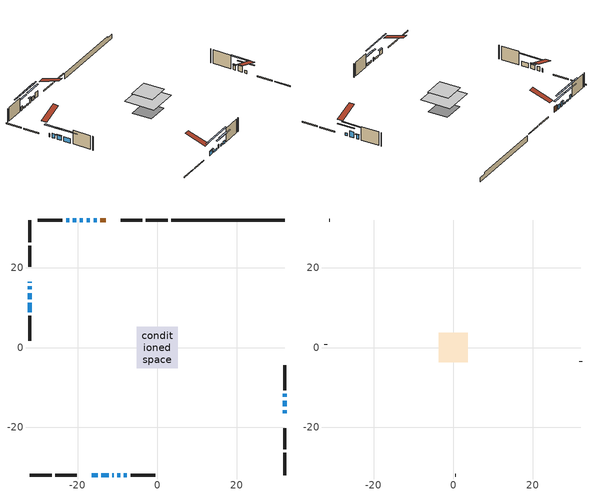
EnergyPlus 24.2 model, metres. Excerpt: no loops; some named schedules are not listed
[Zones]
conditioned space
 floor adiabatic (AdiabaticFloorConstruction): -5.2,-5.2 -5.2,5.2 5.2,5.2 5.2,-5.2 z3.05
 floor foundation (Slab1 construction): -3.71,-3.4 -3.71,3.4 3.71,3.4 3.71,-3.4 z-1.37
 wall outside (RimJoist1 construction): 2.64,32.02 -2.88,32.02 / -32.02,-32.02 -26.5,-32.02 / -32.02,32.02 -32.02,26.5 / 32.02,-32.02 32.02,-26.5 z0.61:0.91
 wall outside (RimJoist2 construction): -3.81,32.02 -9.15,32.02 / -25.57,-32.02 -20.23,-32.02 / -32.02,25.57 -32.02,20.23 / 32.02,-25.57 32.02,-20.23 z0.61:0.91
 wall outside (AdiabaticWallConstruction 1): -12.89,32.02 -14.29,32.02 z0.61:2.64
 wall outside (AdiabaticWallConstruction): -32.02,16.49 -32.02,16.27 / -11.28,-32.02 -10.97,-32.02 z0.61:1.83; -15.22,32.02 -16.01,32.02 / -16.94,32.02 -17.73,32.02 / -32.02,15.35 -32.02,14.58 / 32.02,-12.42 32.02,-11.66 z0.61:2.14; -16.49,-32.02 -14.96,-32.02 / -32.02,13.66 -32.02,12.13 / -32.02,11.2 -32.02,8.86 z0.61:2.13; -18.65,32.02 -19.47,32.02 / -20.4,32.02 -21.21,32.02 / -14.03,-32.02 -12.2,-32.02 z0.61:1.12; 32.02,-16.49 32.02,-15.72 / -8.38,-32.02 -7.61,-32.02 z0.61:1.58; 32.02,-14.8 32.02,-13.35 z0.61:2.69; -22.14,32.02 -22.9,32.02 z0.61:1.98; -10.04,-32.02 -9.3,-32.02 z0.61:1.35
 wall outside (Wall1 construction): -23.83,32.02 -30.06,32.02 / -6.69,-32.02 -0.46,-32.02 / -32.02,7.94 -32.02,1.71 / 32.02,-10.73 32.02,-4.5 z0.61:5.49
 wall foundation (FoundationWall1 construction): 3.57,32.02,-1.37 3.57,32.02,0.61 29.18,32.02,0.61 29.18,32.02,-0.01 32.02,32.02,-0.01 32.02,32.02,-1.37
 window (WindowConstruction 12): -32.02,16.49 -32.02,16.28 z0.61:1.83
 window (WindowConstruction 7): -15.22,32.02 -16.01,32.02 z0.61:2.13
 window (WindowConstruction 8): -16.94,32.02 -17.72,32.02 z0.61:2.13
 window (WindowConstruction 9): -16.49,-32.02 -14.96,-32.02 z0.61:2.13
 window (WindowConstruction 10): -32.02,15.35 -32.02,14.58 z0.61:2.13
 window (WindowConstruction 11): -32.02,13.66 -32.02,12.13 z0.61:2.13
 window (WindowConstruction 14): -18.65,32.02 -19.47,32.02 z0.61:1.12
 window (WindowConstruction 15): -20.4,32.02 -21.21,32.02 z0.61:1.12
 window (WindowConstruction 16): -14.03,-32.02 -12.2,-32.02 z0.61:1.12
 window (WindowConstruction 13): -11.27,-32.02 -10.97,-32.02 z0.61:1.83
 window (WindowConstruction): 32.02,-16.49 32.02,-15.72 z0.61:1.58
 window (WindowConstruction 1): 32.02,-14.8 32.02,-13.35 z0.61:2.69
 window (WindowConstruction 2): -22.14,32.02 -22.9,32.02 z0.61:1.98
 window (WindowConstruction 3): -10.04,-32.02 -9.31,-32.02 z0.61:1.35
 window (WindowConstruction 4): -8.38,-32.02 -7.61,-32.02 z0.61:1.58
 window (WindowConstruction 5): -32.02,11.2 -32.02,8.87 z0.61:2.13
 window (WindowConstruction 6): 32.02,-12.42 32.02,-11.66 z0.61:2.13
 door (Door): -12.89,32.02 -14.29,32.02 z0.61:2.64
 ceiling adiabatic (AdiabaticFloorConstruction): 5.2,-5.2 5.2,5.2 -5.2,5.2 -5.2,-5.2 z3.05
attic - vented
 floor to conditioned space (Floor1 construction Reversed): -3.68,-3.68 -3.68,3.68 3.68,3.68 3.68,-3.68 z5.49
 wall outside (Wall3 construction): -30.98,32.02 -31.09,32.02 / 0.47,-32.02 0.58,-32.02 / -32.02,0.78 -32.02,0.67 / 32.02,-3.57 32.02,-3.47 z0.61:5.49
 roof outside (Roof1 construction): -11.96,32.02,5.49 -11.96,24.85,7.88 -10.07,24.85,7.88 -10.07,32.02,5.49; -17.41,-32.02,5.49 -17.41,-24.85,7.88 -19.3,-24.85,7.88 -19.3,-32.02,5.49; -32.02,17.41,5.49 -24.85,17.41,7.88 -24.85,19.3,7.88 -32.02,19.3,5.49; 32.02,-17.41,5.49 24.85,-17.41,7.88 24.85,-19.3,7.88 32.02,-19.3,5.49
shading: -18.65,32.02 -12.58,32.02 -12.58,32.43 -18.65,32.43 z4.77; -17.93,32.02 -16.74,32.02 -16.74,32.43 -17.93,32.43 z2.34; -14.76,-32.02 -16.69,-32.02 -16.69,-32.43 -14.76,-32.43 z2.34; -32.02,11.95 -32.02,17.99 -32.43,17.99 -32.43,11.95 z4.77; -32.02,11.93 -32.02,13.86 -32.43,13.86 -32.43,11.93 z2.34; -24.55,32.02 -13.57,32.02 -13.57,32.43 -24.55,32.43 z6.2; -26.29,32.02 -15.32,32.02 -15.32,32.43 -26.29,32.43 z6.2; -7.12,-32.02 -19.11,-32.02 -19.11,-32.43 -7.12,-32.43 z6.2; 32.02,-13.08 32.02,-19.13 32.43,-19.13 32.43,-13.08 z4.22; 32.02,-10.71 32.02,-17.43 32.43,-17.43 32.43,-10.71 z5.33; -25.54,32.02 -19.5,32.02 -19.5,32.43 -25.54,32.43 z4.62; -6.67,-32.02 -12.68,-32.02 -12.68,-32.43 -6.67,-32.43 z3.99; -4.97,-32.02 -11.02,-32.02 -11.02,-32.43 -4.97,-32.43 z4.22; -32.02,6.23 -32.02,13.84 -32.43,13.84 -32.43,6.23 z4.77; 32.02,-11.46 32.02,-12.62 32.43,-12.62 32.43,-11.46 z2.34
[Building]
Building 1: Terrain=Suburbs
[Site:Location]
Moncton Intl AP_NB: Latitude {deg}=46.11; Longitude {deg}=-64.68; Time Zone {hr}=-4; Elevation {m}=71; Keep Site Location Information=Yes
[Site:GroundTemperature:Shallow]
1.33672, -0.726403, -0.891626, 0.0874321, 4.0178, 7.92987, 11.3214, 13.4699, 13.6524, 11.905, 8.59993, 4.80787
[Site:WaterMainsTemperature]
Calculation Method=Schedule; Temperature Schedule=mains temperature schedule
[Material] Roughness=Rough; Thermal Absorptance=0.9
Name | Thickness {m} | Conductivity {W/m-K} | Density {kg/m3} | Specific Heat {J/kg-K} | Solar Absorptance | Visible Absorptance
asphalt or fiberglass shingles | 0.00635 | 0.162714 | 1121.4 | 1465.45 | 0.4 | 0.4
ceiling loosefill ins | 0.169333 | 0.0480833 | 16.02 | 1046.75 | 0.7 | 0.7
ceiling stud and cavity | 0.1397 | 0.0942247 | 65.682 | 1177.47 | 0.7 | 0.7
concrete 4.0 in. | 0.1016 | 1.803125 | 2242.8 | 837.4 | 0.7 | 0.7
concrete 8.0 in. | 0.2032 | 1.803125 | 2242.8 | 837.4 | 0.7 | 0.7
door material | 0.04445 | 0.188738 | 512.64 | 1214.23 | 0.7 | 0.7
exterior vertical ins | 0.00220728 | 0.029427 | 32.04 | 1214.23 | 0.7 | 0.7
floor covering | 0.0127 | 0.0433444 | 54.468 | 1339.84 | 0.6 | 0.6
floor rigid ins; wall rigid ins | 0.512978 | 0.029427 | 32.04 | 1214.23 | 0.7 | 0.7
floor stud and cavity | 0.1397 | 1.75129 | 37.0049 | 1207.88 | 0.7 | 0.7
furniture material conditioned space 1 | 0.1524 | 0.115458 | 640.8 | 1214.23 | 0.6 | 0.6
gypsum board | 0.0127 | 0.160291 | 801 | 837.4 | 0.6 | 0.6
gypsum board 1 | 0.0127 | 0.160291 | 801 | 837.4 | 0.7 | 0.7
osb sheathing 0.5 in. | 0.0127 | 0.115458 | 512.64 | 1214.23 | 0.7 | 0.7
osb sheathing 0.75 in. | 0.01905 | 0.115458 | 512.64 | 1214.23 | 0.7 | 0.7
osb sheathing 2.0 in. | 0.0508 | 0.115458 | 512.64 | 1214.23 | 0.7 | 0.7
rim joist rigid ins | 0.051816 | 0.029427 | 32.04 | 1214.23 | 0.7 | 0.7
rim joist stud and cavity | 0.0508 | 0.072564 | 125.044 | 1163.47 | 0.6 | 0.6
rim joist stud and cavity 1 | 0.0508 | 0.0611773 | 125.044 | 1163.47 | 0.6 | 0.6
wall stud and cavity | 0.1397 | 0.142696 | 139.0536 | 1170.24 | 0.7 | 0.7
wall stud and cavity 1 | 0.0889 | 6.1454 | 50.32683 | 1063.81 | 0.6 | 0.6
wall stud and cavity 2 | 0.0889 | 0.380278 | 52.3479 | 1209.89 | 0.7 | 0.7
wall stud and cavity 3 | 0.0889 | 0.391764 | 83.0341 | 1211.67 | 0.7 | 0.7
wood siding | 0.0254 | 0.102417 | 544.68 | 1172.36 | 0.91 | 0.91
wood siding 1 | 0.00254 | 0.102417 | 544.68 | 1172.36 | 0.91 | 0.91
wood siding 2; wood siding 3; wood siding 4 | 0.0254 | 0.102417 | 544.68 | 1172.36 | 0.7 | 0.7
[WindowMaterial:SimpleGlazingSystem]
Name | U-Factor {W/m2-K} | Solar Heat Gain Coefficient
WindowMaterial | 2.38419 | 0.5
WindowMaterial 1 | 2.986628 | 0.58
WindowMaterial 10 | 3.0542 | 0.42
WindowMaterial 11 | 2.64254 | 0.4
WindowMaterial 12 | 4.775198 | 0.54
WindowMaterial 2 | 2.33195 | 0.53
WindowMaterial 3 | 2.30754 | 0.57
WindowMaterial 4 | 2.06225 | 0.65
WindowMaterial 5 | 5.624059 | 0.73
WindowMaterial 6 | 5.43441 | 0.73
WindowMaterial 7 | 5.42022 | 0.72
WindowMaterial 8 | 3.026374 | 0.54
WindowMaterial 9 | 5.19423 | 0.65
[Construction]
AdiabaticFloorConstruction: floor stud and cavity, floor rigid ins, osb sheathing 0.75 in., floor covering
AdiabaticWallConstruction: wood siding 3, wall rigid ins, wall stud and cavity 2, gypsum board
AdiabaticWallConstruction 1: wood siding 4, wall rigid ins, wall stud and cavity 2, gypsum board
Door: door material
Floor1 construction Reversed: gypsum board, ceiling stud and cavity, ceiling loosefill ins
FoundationWall1 construction: concrete 8.0 in., gypsum board 1
furniture construction conditioned space 1: furniture material conditioned space 1
PartitionWallConstruction: gypsum board, wall stud and cavity 3, gypsum board
RimJoist1 construction: wood siding 2, osb sheathing 2.0 in., rim joist stud and cavity
RimJoist2 construction: wood siding 2, rim joist rigid ins, osb sheathing 2.0 in., rim joist stud and cavity 1
Roof1 construction: asphalt or fiberglass shingles
Slab1 construction: concrete 4.0 in.
Wall1 construction: wood siding, osb sheathing 0.5 in., wall stud and cavity, gypsum board
Wall3 construction: wood siding 1, wall stud and cavity 1
WindowConstruction; WindowConstruction 4: WindowMaterial
WindowConstruction 1: WindowMaterial 1
WindowConstruction 10; WindowConstruction 11; WindowConstruction 9: WindowMaterial 7
WindowConstruction 12: WindowMaterial 8
WindowConstruction 13: WindowMaterial 9
WindowConstruction 14: WindowMaterial 10
WindowConstruction 15: WindowMaterial 11
WindowConstruction 16: WindowMaterial 12
WindowConstruction 2: WindowMaterial 2
WindowConstruction 3: WindowMaterial 3
WindowConstruction 5: WindowMaterial 4
WindowConstruction 6: WindowMaterial 5
WindowConstruction 7; WindowConstruction 8: WindowMaterial 6
[Zone] Multiplier=1; Part of Total Floor Area=Yes
Name | Volume {m3}
attic - vented | 21.013
conditioned space | 388.2
[Space]
Name | Zone | Volume {m3}
attic - vented 1 | attic - vented | 21.013
conditioned space 1 | conditioned space | 388.2
[ZoneInfiltration:EffectiveLeakageArea]
infil attic - vented 1: Zone or Space=attic - vented 1; Schedule=Always On Discrete; Effective Air Leakage Area {cm2}=1911.88; Stack Coefficient=0.00050529; Wind Coefficient=1.51876e-05
[ZoneMixing]
whole house fan mix: Zone or Space=attic - vented; Schedule=Always On Continuous; Design Flow Rate Calculation Method=Flow/Zone; Design Flow Rate {m3/s}=0; Source Zone or Space=conditioned space
[SurfaceProperty:ExposedFoundationPerimeter]
Slab1: Exposed Perimeter Calculation Method=TotalExposedPerimeter; Total Exposed Perimeter {m}=28.449
[InternalMass] Zone or ZoneList=conditioned space; Space or SpaceList=conditioned space 1
Name | Construction | Surface Area {m2}
furniture mass conditioned space 1 | furniture construction conditioned space 1 | 63.52
partition wall mass | PartitionWallConstruction | 158.8
[Lights]
interior lighting: Zone or ZoneList or Space or SpaceList=conditioned space 1; Schedule=interior lighting schedule; Design Level Calculation Method=LightingLevel; Lighting Level {W}=343.2; Return Air Fraction=0; Fraction Radiant=0.6; Fraction Visible=0.2; Fraction Replaceable=1
[People]
occupants: Zone or ZoneList or Space or SpaceList=conditioned space 1; Number of People Schedule=occupants schedule; Number of People Calculation Method=People; Number of People=3; Fraction Radiant=0.314171; Sensible Heat Fraction=0.56303; Activity Level Schedule=occupants activity schedule; Carbon Dioxide Generation Rate {m3/s-W}=0; Enable ASHRAE 55 Comfort Warnings=No; Mean Radiant Temperature Calculation Type=EnclosureAveraged
[ElectricEquipment] Zone or ZoneList or Space or SpaceList=conditioned space 1; Design Level Calculation Method=EquipmentLevel
Name | Schedule | Design Level {W} | Fraction Latent | Fraction Radiant | Fraction Lost
clothes dryer | clothes dryer schedule | 140.772 | 0.015 | 0.081 | 0.85
clothes washer | clothes washer schedule | 32.1985 | 0.03 | 0.162 | 0.7
cooking range | cooking range schedule | 215.147 | 0.08 | 0.432 | 0.2
dishwasher | dishwasher schedule | 66.8632 | 0.3 | 0.18 | 0.4
fridge | fridge schedule | 72.9452 | 0 | 0.6 | 0
mech vent bath fan 0 | mech vent bath fan 0 schedule | 50.2 | 0 | 0 | 1
mech vent bath fan 1 | mech vent bath fan 1 schedule | 50.2 | 0 | 0 | 1
mech vent house fan | mech vent house fan schedule | 0 | 0 | 0 | 1
mech vent house fan cfis | mech vent house fan cfis schedule | 0 | 0 | 0 | 0
mech vent range fan 0 | mech vent range fan 0 schedule | 57 | 0 | 0 | 1
misc plug loads | misc plug loads schedule | 494.7 | 0.045 | 0.513 | 0.1
whole house fan | Always On Discrete | 0 | 0 | 0 | 1
[OtherEquipment] Zone or ZoneList or Space or SpaceList=conditioned space 1; Design Level Calculation Method=EquipmentLevel
Name | Fuel Type | Schedule | Design Level {W} | Fraction Latent | Fraction Radiant | Fraction Lost
clothes dryer 1 | Electricity | clothes dryer schedule | 0 | 0.015 | 0.081 | 0.85
cooking range 1 | Electricity | cooking range schedule | 0 | 0.08 | 0.432 | 0.2
general water use latent | None | general water use schedule | 62.594 | 1 | 0 | 0
general water use sensible | None | general water use schedule | -61.6891 | 0 | 0.6 | 0
mech vent house fan latent load | None | Always On Discrete | 0 | 1 | 0 | 0
mech vent house fan sensible load | None | Always On Discrete | 0 | 0 | 0 | 0
water heater energy adjustment1 | Electricity | Always On Discrete | 0.01 | 0 | 0 | 1
[ZoneInfiltration:DesignFlowRate] Zone or ZoneList or Space or SpaceList=conditioned space 1; Schedule=Always On Discrete; Design Flow Rate Calculation Method=Flow/Zone; Design Flow Rate {m3/s}=0
infil flow; natural vent flow; whole house fan flow
[ZoneControl:Thermostat]
conditioned space Thermostat: Zone or ZoneList=conditioned space; Control Type Schedule=conditioned space Thermostat Schedule; Control 1=conditioned space temperature setpoint; Temperature Difference Between Cutout And Setpoint {deltaC}=0
[ThermostatSetpoint:DualSetpoint]
conditioned space temperature setpoint: Heating Setpoint Temperature Schedule=heating setpoint; Cooling Setpoint Temperature Schedule=cooling setpoint
[Zone equipment]
conditioned space: electric baseboard
[Foundation:Kiva]
Foundation Kiva 1: Initial Indoor Air Temperature {C}=18; Wall Height Above Grade {m}=0.609996; Wall Depth Below Slab {m}=0.2032; Custom Block Material Name 1=exterior vertical ins; Custom Block Depth 1 {m}=1.98001; Custom Block X Position 1 {m}=0.2159; Custom Block Z Position 1 {m}=0
[Foundation:Kiva:Settings]
Soil Conductivity {W/m-K}=0.849921; Soil Density {kg/m3}=1842.3; Soil Specific Heat {J/kg-K}=418.7; Ground Solar Absorptivity=0.9; Ground Thermal Absorptivity=0.9; Ground Surface Roughness {m}=0.03; Far-Field Width {m}=40; Deep-Ground Boundary Condition=ZeroFlux; Deep-Ground Depth {m}=40; Minimum Cell Dimension {m}=0.2; Maximum Cell Growth Coefficient=3; Simulation Timestep=Timestep
[Exterior:Lights]
exterior lighting: Schedule=exterior lighting schedule; Design Level {W}=75.6
[EnergyManagementSystem:Sensor] Output:Variable or Output:Meter Index Key=conditioned space
Name | Output:Variable or Output:Meter
conditioned_space_clg_unmet_s | Zone Cooling Setpoint Not Met Time
conditioned_space_htg_unmet_s | Zone Heating Setpoint Not Met Time
fridge_tin_s; tin_s; tin_s_1 | Zone Mean Air Temperature
tout_s | Zone Outdoor Air Drybulb Temperature
win_s | Zone Air Humidity Ratio
[Schedule:Constant]
Name | Hourly Value
Always On Continuous; mech vent house fan schedule; mech vent house fan cfis schedule; Always On Discrete | 1
occupants activity schedule | 117.228
fridge schedule | 0
[Schedule:Week:Daily]
interior lighting schedule Week Rule - Jan1-Jan27: interior lighting schedule day, interior lighting schedule day, interior lighting schedule day, interior lighting schedule day, interior lighting schedule day, interior lighting schedule day, interior lighting schedule day, interior lighting schedule default day, interior lighting schedule default day, interior lighting schedule default day, interior lighting schedule default day, interior lighting schedule default day
interior lighting schedule Week Rule - Jan28-Feb3: interior lighting schedule day, interior lighting schedule day, interior lighting schedule day, interior lighting schedule day, interior lighting schedule day 1, interior lighting schedule day 1, interior lighting schedule day 1, interior lighting schedule default day, interior lighting schedule default day, interior lighting schedule default day, interior lighting schedule default day, interior lighting schedule default day
interior lighting schedule Week Rule - Feb4-Feb24: interior lighting schedule day 1, interior lighting schedule day 1, interior lighting schedule day 1, interior lighting schedule day 1, interior lighting schedule day 1, interior lighting schedule day 1, interior lighting schedule day 1, interior lighting schedule default day, interior lighting schedule default day, interior lighting schedule default day, interior lighting schedule default day, interior lighting schedule default day
interior lighting schedule Week Rule - Feb25-Mar3: interior lighting schedule day 1, interior lighting schedule day 1, interior lighting schedule day 1, interior lighting schedule day 1, interior lighting schedule day 2, interior lighting schedule day 2, interior lighting schedule day 2, interior lighting schedule default day, interior lighting schedule default day, interior lighting schedule default day, interior lighting schedule default day, interior lighting schedule default day
interior lighting schedule Week Rule - Mar4-Mar31: interior lighting schedule day 2, interior lighting schedule day 2, interior lighting schedule day 2, interior lighting schedule day 2, interior lighting schedule day 2, interior lighting schedule day 2, interior lighting schedule day 2, interior lighting schedule default day, interior lighting schedule default day, interior lighting schedule default day, interior lighting schedule default day, interior lighting schedule default day
interior lighting schedule Week Rule - Apr1-Apr28: interior lighting schedule day 3, interior lighting schedule day 3, interior lighting schedule day 3, interior lighting schedule day 3, interior lighting schedule day 3, interior lighting schedule day 3, interior lighting schedule day 3, interior lighting schedule default day, interior lighting schedule default day, interior lighting schedule default day, interior lighting schedule default day, interior lighting schedule default day
interior lighting schedule Week Rule - Apr29-May5: interior lighting schedule day 3, interior lighting schedule day 3, interior lighting schedule day 4, interior lighting schedule day 4, interior lighting schedule day 4, interior lighting schedule day 4, interior lighting schedule day 4, interior lighting schedule default day, interior lighting schedule default day, interior lighting schedule default day, interior lighting schedule default day, interior lighting schedule default day
interior lighting schedule Week Rule - May6-May26: interior lighting schedule day 4, interior lighting schedule day 4, interior lighting schedule day 4, interior lighting schedule day 4, interior lighting schedule day 4, interior lighting schedule day 4, interior lighting schedule day 4, interior lighting schedule default day, interior lighting schedule default day, interior lighting schedule default day, interior lighting schedule default day, interior lighting schedule default day
interior lighting schedule Week Rule - May27-Jun2: interior lighting schedule day 4, interior lighting schedule day 4, interior lighting schedule day 4, interior lighting schedule day 4, interior lighting schedule day 4, interior lighting schedule day 5, interior lighting schedule day 5, interior lighting schedule default day, interior lighting schedule default day, interior lighting schedule default day, interior lighting schedule default day, interior lighting schedule default day
interior lighting schedule Week Rule - Jun3-Jun30: interior lighting schedule day 5, interior lighting schedule day 5, interior lighting schedule day 5, interior lighting schedule day 5, interior lighting schedule day 5, interior lighting schedule day 5, interior lighting schedule day 5, interior lighting schedule default day, interior lighting schedule default day, interior lighting schedule default day, interior lighting schedule default day, interior lighting schedule default day
interior lighting schedule Week Rule - Jul1-Jul28: interior lighting schedule day 6, interior lighting schedule day 6, interior lighting schedule day 6, interior lighting schedule day 6, interior lighting schedule day 6, interior lighting schedule day 6, interior lighting schedule day 6, interior lighting schedule default day, interior lighting schedule default day, interior lighting schedule default day, interior lighting schedule default day, interior lighting schedule default day
interior lighting schedule Week Rule - Jul29-Aug4: interior lighting schedule day 6, interior lighting schedule day 6, interior lighting schedule day 6, interior lighting schedule day 7, interior lighting schedule day 7, interior lighting schedule day 7, interior lighting schedule day 7, interior lighting schedule default day, interior lighting schedule default day, interior lighting schedule default day, interior lighting schedule default day, interior lighting schedule default day
interior lighting schedule Week Rule - Aug5-Aug25: interior lighting schedule day 7, interior lighting schedule day 7, interior lighting schedule day 7, interior lighting schedule day 7, interior lighting schedule day 7, interior lighting schedule day 7, interior lighting schedule day 7, interior lighting schedule default day, interior lighting schedule default day, interior lighting schedule default day, interior lighting schedule default day, interior lighting schedule default day
interior lighting schedule Week Rule - Aug26-Sep1: interior lighting schedule day 7, interior lighting schedule day 7, interior lighting schedule day 7, interior lighting schedule day 7, interior lighting schedule day 7, interior lighting schedule day 7, interior lighting schedule day 8, interior lighting schedule default day, interior lighting schedule default day, interior lighting schedule default day, interior lighting schedule default day, interior lighting schedule default day
interior lighting schedule Week Rule - Sep2-Sep29: interior lighting schedule day 8, interior lighting schedule day 8, interior lighting schedule day 8, interior lighting schedule day 8, interior lighting schedule day 8, interior lighting schedule day 8, interior lighting schedule day 8, interior lighting schedule default day, interior lighting schedule default day, interior lighting schedule default day, interior lighting schedule default day, interior lighting schedule default day
interior lighting schedule Week Rule - Sep30-Oct6: interior lighting schedule day 8, interior lighting schedule day 9, interior lighting schedule day 9, interior lighting schedule day 9, interior lighting schedule day 9, interior lighting schedule day 9, interior lighting schedule day 9, interior lighting schedule default day, interior lighting schedule default day, interior lighting schedule default day, interior lighting schedule default day, interior lighting schedule default day
interior lighting schedule Week Rule - Oct7-Oct27: interior lighting schedule day 9, interior lighting schedule day 9, interior lighting schedule day 9, interior lighting schedule day 9, interior lighting schedule day 9, interior lighting schedule day 9, interior lighting schedule day 9, interior lighting schedule default day, interior lighting schedule default day, interior lighting schedule default day, interior lighting schedule default day, interior lighting schedule default day
interior lighting schedule Week Rule - Oct28-Nov3: interior lighting schedule day 9, interior lighting schedule day 9, interior lighting schedule day 9, interior lighting schedule day 9, interior lighting schedule day 10, interior lighting schedule day 10, interior lighting schedule day 10, interior lighting schedule default day, interior lighting schedule default day, interior lighting schedule default day, interior lighting schedule default day, interior lighting schedule default day
interior lighting schedule Week Rule - Nov4-Nov24: interior lighting schedule day 10, interior lighting schedule day 10, interior lighting schedule day 10, interior lighting schedule day 10, interior lighting schedule day 10, interior lighting schedule day 10, interior lighting schedule day 10, interior lighting schedule default day, interior lighting schedule default day, interior lighting schedule default day, interior lighting schedule default day, interior lighting schedule default day
interior lighting schedule Week Rule - Nov25-Dec1: interior lighting schedule day 10, interior lighting schedule day 10, interior lighting schedule day 10, interior lighting schedule day 10, interior lighting schedule day 10, interior lighting schedule day 10, interior lighting schedule day 11, interior lighting schedule default day, interior lighting schedule default day, interior lighting schedule default day, interior lighting schedule default day, interior lighting schedule default day
interior lighting schedule Week Rule - Dec2-Dec31: interior lighting schedule day 11, interior lighting schedule day 11, interior lighting schedule day 11, interior lighting schedule day 11, interior lighting schedule day 11, interior lighting schedule day 11, interior lighting schedule day 11, interior lighting schedule default day, interior lighting schedule default day, interior lighting schedule default day, interior lighting schedule default day, interior lighting schedule default day
occupants schedule Week Rule - Jan1-Dec31: occupants schedule day, occupants schedule day, occupants schedule day, occupants schedule day, occupants schedule day, occupants schedule day, occupants schedule day, occupants schedule default day, occupants schedule default day, occupants schedule default day, occupants schedule default day, occupants schedule default day
clothes dryer schedule Week Rule - Jan1-Dec31: clothes dryer schedule day, clothes dryer schedule day, clothes dryer schedule day, clothes dryer schedule day, clothes dryer schedule day, clothes dryer schedule day, clothes dryer schedule day, clothes dryer schedule default day, clothes dryer schedule default day, clothes dryer schedule default day, clothes dryer schedule default day, clothes dryer schedule default day
clothes washer schedule Week Rule - Jan1-Dec31: clothes washer schedule day, clothes washer schedule day, clothes washer schedule day, clothes washer schedule day, clothes washer schedule day, clothes washer schedule day, clothes washer schedule day, clothes washer schedule default day, clothes washer schedule default day, clothes washer schedule default day, clothes washer schedule default day, clothes washer schedule default day
cooking range schedule Week Rule - Jan1-Dec31: cooking range schedule day, cooking range schedule day, cooking range schedule day, cooking range schedule day, cooking range schedule day, cooking range schedule day, cooking range schedule day, cooking range schedule default day, cooking range schedule default day, cooking range schedule default day, cooking range schedule default day, cooking range schedule default day
dishwasher schedule Week Rule - Jan1-Dec31: dishwasher schedule day, dishwasher schedule day, dishwasher schedule day, dishwasher schedule day, dishwasher schedule day, dishwasher schedule day, dishwasher schedule day, dishwasher schedule default day, dishwasher schedule default day, dishwasher schedule default day, dishwasher schedule default day, dishwasher schedule default day
mech vent bath fan 0 schedule Week Rule - Jan1-Dec31: mech vent bath fan 0 schedule day, mech vent bath fan 0 schedule day, mech vent bath fan 0 schedule day, mech vent bath fan 0 schedule day, mech vent bath fan 0 schedule day, mech vent bath fan 0 schedule day, mech vent bath fan 0 schedule day, mech vent bath fan 0 schedule default day, mech vent bath fan 0 schedule default day, mech vent bath fan 0 schedule default day, mech vent bath fan 0 schedule default day, mech vent bath fan 0 schedule default day
mech vent bath fan 1 schedule Week Rule - Jan1-Dec31: mech vent bath fan 1 schedule day, mech vent bath fan 1 schedule day, mech vent bath fan 1 schedule day, mech vent bath fan 1 schedule day, mech vent bath fan 1 schedule day, mech vent bath fan 1 schedule day, mech vent bath fan 1 schedule day, mech vent bath fan 1 schedule default day, mech vent bath fan 1 schedule default day, mech vent bath fan 1 schedule default day, mech vent bath fan 1 schedule default day, mech vent bath fan 1 schedule default day
mech vent range fan 0 schedule Week Rule - Jan1-Dec31: mech vent range fan 0 schedule day, mech vent range fan 0 schedule day, mech vent range fan 0 schedule day, mech vent range fan 0 schedule day, mech vent range fan 0 schedule day, mech vent range fan 0 schedule day, mech vent range fan 0 schedule day, mech vent range fan 0 schedule default day, mech vent range fan 0 schedule default day, mech vent range fan 0 schedule default day, mech vent range fan 0 schedule default day, mech vent range fan 0 schedule default day
misc plug loads schedule Week Rule - Jan1-Dec31: misc plug loads schedule day, misc plug loads schedule day, misc plug loads schedule day, misc plug loads schedule day, misc plug loads schedule day, misc plug loads schedule day, misc plug loads schedule day, misc plug loads schedule default day, misc plug loads schedule default day, misc plug loads schedule default day, misc plug loads schedule default day, misc plug loads schedule default day
general water use schedule Week Rule - Jan1-Dec31: general water use schedule day, general water use schedule day, general water use schedule day, general water use schedule day, general water use schedule day, general water use schedule day, general water use schedule day, general water use schedule default day, general water use schedule default day, general water use schedule default day, general water use schedule default day, general water use schedule default day
exterior lighting schedule Week Rule - Jan1-Jan27: exterior lighting schedule day, exterior lighting schedule day, exterior lighting schedule day, exterior lighting schedule day, exterior lighting schedule day, exterior lighting schedule day, exterior lighting schedule day, exterior lighting schedule default day, exterior lighting schedule default day, exterior lighting schedule default day, exterior lighting schedule default day, exterior lighting schedule default day
exterior lighting schedule Week Rule - Jan28-Feb3: exterior lighting schedule day, exterior lighting schedule day, exterior lighting schedule day, exterior lighting schedule day, exterior lighting schedule day 1, exterior lighting schedule day 1, exterior lighting schedule day 1, exterior lighting schedule default day, exterior lighting schedule default day, exterior lighting schedule default day, exterior lighting schedule default day, exterior lighting schedule default day
exterior lighting schedule Week Rule - Feb4-Feb24: exterior lighting schedule day 1, exterior lighting schedule day 1, exterior lighting schedule day 1, exterior lighting schedule day 1, exterior lighting schedule day 1, exterior lighting schedule day 1, exterior lighting schedule day 1, exterior lighting schedule default day, exterior lighting schedule default day, exterior lighting schedule default day, exterior lighting schedule default day, exterior lighting schedule default day
exterior lighting schedule Week Rule - Feb25-Mar3: exterior lighting schedule day 1, exterior lighting schedule day 1, exterior lighting schedule day 1, exterior lighting schedule day 1, exterior lighting schedule day 2, exterior lighting schedule day 2, exterior lighting schedule day 2, exterior lighting schedule default day, exterior lighting schedule default day, exterior lighting schedule default day, exterior lighting schedule default day, exterior lighting schedule default day
exterior lighting schedule Week Rule - Mar4-Mar31: exterior lighting schedule day 2, exterior lighting schedule day 2, exterior lighting schedule day 2, exterior lighting schedule day 2, exterior lighting schedule day 2, exterior lighting schedule day 2, exterior lighting schedule day 2, exterior lighting schedule default day, exterior lighting schedule default day, exterior lighting schedule default day, exterior lighting schedule default day, exterior lighting schedule default day
exterior lighting schedule Week Rule - Apr1-Apr28: exterior lighting schedule day 3, exterior lighting schedule day 3, exterior lighting schedule day 3, exterior lighting schedule day 3, exterior lighting schedule day 3, exterior lighting schedule day 3, exterior lighting schedule day 3, exterior lighting schedule default day, exterior lighting schedule default day, exterior lighting schedule default day, exterior lighting schedule default day, exterior lighting schedule default day
exterior lighting schedule Week Rule - Apr29-May5: exterior lighting schedule day 3, exterior lighting schedule day 3, exterior lighting schedule day 4, exterior lighting schedule day 4, exterior lighting schedule day 4, exterior lighting schedule day 4, exterior lighting schedule day 4, exterior lighting schedule default day, exterior lighting schedule default day, exterior lighting schedule default day, exterior lighting schedule default day, exterior lighting schedule default day
exterior lighting schedule Week Rule - May6-May26: exterior lighting schedule day 4, exterior lighting schedule day 4, exterior lighting schedule day 4, exterior lighting schedule day 4, exterior lighting schedule day 4, exterior lighting schedule day 4, exterior lighting schedule day 4, exterior lighting schedule default day, exterior lighting schedule default day, exterior lighting schedule default day, exterior lighting schedule default day, exterior lighting schedule default day
exterior lighting schedule Week Rule - May27-Jun2: exterior lighting schedule day 4, exterior lighting schedule day 4, exterior lighting schedule day 4, exterior lighting schedule day 4, exterior lighting schedule day 4, exterior lighting schedule day 5, exterior lighting schedule day 5, exterior lighting schedule default day, exterior lighting schedule default day, exterior lighting schedule default day, exterior lighting schedule default day, exterior lighting schedule default day
exterior lighting schedule Week Rule - Jun3-Jun30: exterior lighting schedule day 5, exterior lighting schedule day 5, exterior lighting schedule day 5, exterior lighting schedule day 5, exterior lighting schedule day 5, exterior lighting schedule day 5, exterior lighting schedule day 5, exterior lighting schedule default day, exterior lighting schedule default day, exterior lighting schedule default day, exterior lighting schedule default day, exterior lighting schedule default day
exterior lighting schedule Week Rule - Jul1-Jul28: exterior lighting schedule day 6, exterior lighting schedule day 6, exterior lighting schedule day 6, exterior lighting schedule day 6, exterior lighting schedule day 6, exterior lighting schedule day 6, exterior lighting schedule day 6, exterior lighting schedule default day, exterior lighting schedule default day, exterior lighting schedule default day, exterior lighting schedule default day, exterior lighting schedule default day
[Schedule:Year]
interior lighting schedule: interior lighting schedule Week Rule - Jan1-Jan27, 1, 1, 1, 27, interior lighting schedule Week Rule - Jan28-Feb3, 1, 28, 2, 3, interior lighting schedule Week Rule - Feb4-Feb24, 2, 4, 2, 24, interior lighting schedule Week Rule - Feb25-Mar3, 2, 25, 3, 3, interior lighting schedule Week Rule - Mar4-Mar31, 3, 4, 3, 31, interior lighting schedule Week Rule - Apr1-Apr28, 4, 1, 4, 28, interior lighting schedule Week Rule - Apr29-May5, 4, 29, 5, 5, interior lighting schedule Week Rule - May6-May26, 5, 6, 5, 26, interior lighting schedule Week Rule - May27-Jun2, 5, 27, 6, 2, interior lighting schedule Week Rule - Jun3-Jun30, 6, 3, 6, 30, interior lighting schedule Week Rule - Jul1-Jul28, 7, 1, 7, 28, interior lighting schedule Week Rule - Jul29-Aug4, 7, 29, 8, 4, interior lighting schedule Week Rule - Aug5-Aug25, 8, 5, 8, 25, interior lighting schedule Week Rule - Aug26-Sep1, 8, 26, 9, 1, interior lighting schedule Week Rule - Sep2-Sep29, 9, 2, 9, 29, interior lighting schedule Week Rule - Sep30-Oct6, 9, 30, 10, 6, interior lighting schedule Week Rule - Oct7-Oct27, 10, 7, 10, 27, interior lighting schedule Week Rule - Oct28-Nov3, 10, 28, 11, 3, interior lighting schedule Week Rule - Nov4-Nov24, 11, 4, 11, 24, interior lighting schedule Week Rule - Nov25-Dec1, 11, 25, 12, 1, interior lighting schedule Week Rule - Dec2-Dec31, 12, 2, 12, 31
occupants schedule: occupants schedule Week Rule - Jan1-Dec31, 1, 1, 12, 31
clothes dryer schedule: clothes dryer schedule Week Rule - Jan1-Dec31, 1, 1, 12, 31
clothes washer schedule: clothes washer schedule Week Rule - Jan1-Dec31, 1, 1, 12, 31
cooking range schedule: cooking range schedule Week Rule - Jan1-Dec31, 1, 1, 12, 31
dishwasher schedule: dishwasher schedule Week Rule - Jan1-Dec31, 1, 1, 12, 31
mech vent bath fan 0 schedule: mech vent bath fan 0 schedule Week Rule - Jan1-Dec31, 1, 1, 12, 31
mech vent bath fan 1 schedule: mech vent bath fan 1 schedule Week Rule - Jan1-Dec31, 1, 1, 12, 31
mech vent range fan 0 schedule: mech vent range fan 0 schedule Week Rule - Jan1-Dec31, 1, 1, 12, 31
misc plug loads schedule: misc plug loads schedule Week Rule - Jan1-Dec31, 1, 1, 12, 31
general water use schedule: general water use schedule Week Rule - Jan1-Dec31, 1, 1, 12, 31
exterior lighting schedule: exterior lighting schedule Week Rule - Jan1-Jan27, 1, 1, 1, 27, exterior lighting schedule Week Rule - Jan28-Feb3, 1, 28, 2, 3, exterior lighting schedule Week Rule - Feb4-Feb24, 2, 4, 2, 24, exterior lighting schedule Week Rule - Feb25-Mar3, 2, 25, 3, 3, exterior lighting schedule Week Rule - Mar4-Mar31, 3, 4, 3, 31, exterior lighting schedule Week Rule - Apr1-Apr28, 4, 1, 4, 28, exterior lighting schedule Week Rule - Apr29-May5, 4, 29, 5, 5, exterior lighting schedule Week Rule - May6-May26, 5, 6, 5, 26, exterior lighting schedule Week Rule - May27-Jun2, 5, 27, 6, 2, exterior lighting schedule Week Rule - Jun3-Jun30, 6, 3, 6, 30, exterior lighting schedule Week Rule - Jul1-Jul28, 7, 1, 7, 28, exterior lighting schedule Week Rule - Jul29-Aug4, 7, 29, 8, 4, exterior lighting schedule Week Rule - Aug5-Aug25, 8, 5, 8, 25, exterior lighting schedule Week Rule - Aug26-Sep1, 8, 26, 9, 1, exterior lighting schedule Week Rule - Sep2-Sep29, 9, 2, 9, 29, exterior lighting schedule Week Rule - Sep30-Oct6, 9, 30, 10, 6, exterior lighting schedule Week Rule - Oct7-Oct27, 10, 7, 10, 27, exterior lighting schedule Week Rule - Oct28-Nov3, 10, 28, 11, 3, exterior lighting schedule Week Rule - Nov4-Nov24, 11, 4, 11, 24, exterior lighting schedule Week Rule - Nov25-Dec1, 11, 25, 12, 1, exterior lighting schedule Week Rule - Dec2-Dec31, 12, 2, 12, 31
[Schedule:Compact]
conditioned space Thermostat Schedule: Through: 12/31, For: AllDays, Until: 24:00, 4
mains temperature schedule: Through: 01/01, For: AllDays, Until: 24:00, 6.09, Through: 01/02, For: AllDays, Until: 24:00, 6.02167, Through: 01/03, For: AllDays, Until: 24:00, 5.95444, Through: 01/04, For: AllDays, Until: 24:00, 5.88833, Through: 01/05, For: AllDays, Until: 24:00, 5.82333, Through: 01/06, For: AllDays, Until: 24:00, 5.75944, Through: 01/07, For: AllDays, Until: 24:00, 5.69667, Through: 01/08, For: AllDays, Until: 24:00, 5.635, Through: 01/09, For: AllDays, Until: 24:00, 5.57444, Through: 01/10, For: AllDays, Until: 24:00, 5.515, Through: 01/11, For: AllDays, Until: 24:00, 5.45722, Through: 01/12, For: AllDays, Until: 24:00, 5.4, Through: 01/13, For: AllDays, Until: 24:00, 5.34444, Through: 01/14, For: AllDays, Until: 24:00, 5.29, Through: 01/15, For: AllDays, Until: 24:00, 5.23667, Through: 01/16, For: AllDays, Until: 24:00, 5.18444, Through: 01/17, For: AllDays, Until: 24:00, 5.13389, Through: 01/18, For: AllDays, Until: 24:00, 5.085, Through: 01/19, For: AllDays, Until: 24:00, 5.03667, Through: 01/20, For: AllDays, Until: 24:00, 4.99, Through: 01/21, For: AllDays, Until: 24:00, 4.94444, Through: 01/22, For: AllDays, Until: 24:00, 4.90056, Through: 01/23, For: AllDays, Until: 24:00, 4.85833, Through: 01/24, For: AllDays, Until: 24:00, 4.81722, Through: 01/25, For: AllDays, Until: 24:00, 4.77722, Through: 01/26, For: AllDays, Until: 24:00, 4.73889, Through: 01/27, For: AllDays, Until: 24:00, 4.70167, Through: 01/28, For: AllDays, Until: 24:00, 4.66611, Through: 01/29, For: AllDays, Until: 24:00, 4.63222, Through: 01/30, For: AllDays, Until: 24:00, 4.59944, Through: 01/31, For: AllDays, Until: 24:00, 4.56833, Through: 02/01, For: AllDays, Until: 24:00, 4.53889, Through: 02/02, For: AllDays, Until: 24:00, 4.51056, Through: 02/03, For: AllDays, Until: 24:00, 4.48389, Through: 02/04, For: AllDays, Until: 24:00, 4.45889, Through: 02/05, For: AllDays, Until: 24:00, 4.435, Through: 02/06, For: AllDays, Until: 24:00, 4.41278, Through: 02/07, For: AllDays, Until: 24:00, 4.39222, Through: 02/08, For: AllDays, Until: 24:00, 4.37333, Through: 02/09, For: AllDays, Until: 24:00, 4.35556, Through: 02/10, For: AllDays, Until: 24:00, 4.33944, Through: 02/11, For: AllDays, Until: 24:00, 4.325, Through: 02/12, For: AllDays, Until: 24:00, 4.31222, Through: 02/13, For: AllDays, Until: 24:00, 4.30056, Through: 02/14, For: AllDays, Until: 24:00, 4.29056, Through: 02/15, For: AllDays, Until: 24:00, 4.28222, Through: 02/16, For: AllDays, Until: 24:00, 4.27556, Through: 02/17, For: AllDays, Until: 24:00, 4.27056, Through: 02/18, For: AllDays, Until: 24:00, 4.26667, Through: 02/19, For: AllDays, Until: 24:00, 4.265, Through: 02/20, For: AllDays, Until: 24:00, 4.26444, Through: 02/21, For: AllDays, Until: 24:00, 4.26556, Through: 02/22, For: AllDays, Until: 24:00, 4.26833, Through: 02/23, For: AllDays, Until: 24:00, 4.27222, Through: 02/24, For: AllDays, Until: 24:00, 4.27833, Through: 02/25, For: AllDays, Until: 24:00, 4.28556, Through: 02/26, For: AllDays, Until: 24:00, 4.29444, Through: 02/27, For: AllDays, Until: 24:00, 4.305, Through: 02/28, For: AllDays, Until: 24:00, 4.31667, Through: 03/01, For: AllDays, Until: 24:00, 4.33056, Through: 03/02, For: AllDays, Until: 24:00, 4.34556, Through: 03/03, For: AllDays, Until: 24:00, 4.36222, Through: 03/04, For: AllDays, Until: 24:00, 4.38, Through: 03/05, For: AllDays, Until: 24:00, 4.4, Through: 03/06, For: AllDays, Until: 24:00, 4.42111, Through: 03/07, For: AllDays, Until: 24:00, 4.44389, Through: 03/08, For: AllDays, Until: 24:00, 4.46833, Through: 03/09, For: AllDays, Until: 24:00, 4.49389, Through: 03/10, For: AllDays, Until: 24:00, 4.52111, Through: 03/11, For: AllDays, Until: 24:00, 4.55, Through: 03/12, For: AllDays, Until: 24:00, 4.58, Through: 03/13, For: AllDays, Until: 24:00, 4.61167, Through: 03/14, For: AllDays, Until: 24:00, 4.645, Through: 03/15, For: AllDays, Until: 24:00, 4.67944, Through: 03/16, For: AllDays, Until: 24:00, 4.71556, Through: 03/17, For: AllDays, Until: 24:00, 4.75333, Through: 03/18, For: AllDays, Until: 24:00, 4.79222, Through: 03/19, For: AllDays, Until: 24:00, 4.83222, Through: 03/20, For: AllDays, Until: 24:00, 4.87444, Through: 03/21, For: AllDays, Until: 24:00, 4.91722, Through: 03/22, For: AllDays, Until: 24:00, 4.96167, Through: 03/23, For: AllDays, Until: 24:00, 5.00778, Through: 03/24, For: AllDays, Until: 24:00, 5.055, Through: 03/25, For: AllDays, Until: 24:00, 5.10333, Through: 03/26, For: AllDays, Until: 24:00, 5.15333, Through: 03/27, For: AllDays, Until: 24:00, 5.20444, Through: 03/28, For: AllDays, Until: 24:00, 5.25667, Through: 03/29, For: AllDays, Until: 24:00, 5.31056, Through: 03/30, For: AllDays, Until: 24:00, 5.36556, Through: 03/31, For: AllDays, Until: 24:00, 5.42167, Through: 04/01, For: AllDays, Until: 24:00, 5.47889, Through: 04/02, For: AllDays, Until: 24:00, 5.53778, Through: 04/03, For: AllDays, Until: 24:00, 5.59722, Through: 04/04, For: AllDays, Until: 24:00, 5.65833, Through: 04/05, For: AllDays, Until: 24:00, 5.72056, Through: 04/06, For: AllDays, Until: 24:00, 5.78389, Through: 04/07, For: AllDays, Until: 24:00, 5.84833, Through: 04/08, For: AllDays, Until: 24:00, 5.91333, Through: 04/09, For: AllDays, Until: 24:00, 5.98, Through: 04/10, For: AllDays, Until: 24:00, 6.04778, Through: 04/11, For: AllDays, Until: 24:00, 6.11667, Through: 04/12, For: AllDays, Until: 24:00, 6.18611, Through: 04/13, For: AllDays, Until: 24:00, 6.25667, Through: 04/14, For: AllDays, Until: 24:00, 6.32833, Through: 04/15, For: AllDays, Until: 24:00, 6.40111, Through: 04/16, For: AllDays, Until: 24:00, 6.47444, Through: 04/17, For: AllDays, Until: 24:00, 6.54889, Through: 04/18, For: AllDays, Until: 24:00, 6.62444, Through: 04/19, For: AllDays, Until: 24:00, 6.70056, Through: 04/20, For: AllDays, Until: 24:00, 6.77722, Through: 04/21, For: AllDays, Until: 24:00, 6.85556, Through: 04/22, For: AllDays, Until: 24:00, 6.93389, Through: 04/23, For: AllDays, Until: 24:00, 7.01333, Through: 04/24, For: AllDays, Until: 24:00, 7.09333, Through: 04/25, For: AllDays, Until: 24:00, 7.17444, Through: 04/26, For: AllDays, Until: 24:00, 7.25611, Through: 04/27, For: AllDays, Until: 24:00, 7.33833, Through: 04/28, For: AllDays, Until: 24:00, 7.42111, Through: 04/29, For: AllDays, Until: 24:00, 7.505, Through: 04/30, For: AllDays, Until: 24:00, 7.58889, Through: 05/01, For: AllDays, Until: 24:00, 7.67389, Through: 05/02, For: AllDays, Until: 24:00, 7.75889, Through: 05/03, For: AllDays, Until: 24:00, 7.845, Through: 05/04, For: AllDays, Until: 24:00, 7.93111, Through: 05/05, For: AllDays, Until: 24:00, 8.01833, Through: 05/06, For: AllDays, Until: 24:00, 8.10556, Through: 05/07, For: AllDays, Until: 24:00, 8.19333, Through: 05/08, For: AllDays, Until: 24:00, 8.28111, Through: 05/09, For: AllDays, Until: 24:00, 8.36944, Through: 05/10, For: AllDays, Until: 24:00, 8.45833, Through: 05/11, For: AllDays, Until: 24:00, 8.54778, Through: 05/12, For: AllDays, Until: 24:00, 8.63722, Through: 05/13, For: AllDays, Until: 24:00, 8.72667, Through: 05/14, For: AllDays, Until: 24:00, 8.81667, Through: 05/15, For: AllDays, Until: 24:00, 8.90722, Through: 05/16, For: AllDays, Until: 24:00, 8.99722, Through: 05/17, For: AllDays, Until: 24:00, 9.08778, Through: 05/18, For: AllDays, Until: 24:00, 9.17889, Through: 05/19, For: AllDays, Until: 24:00, 9.26944, Through: 05/20, For: AllDays, Until: 24:00, 9.36056, Through: 05/21, For: AllDays, Until: 24:00, 9.45111, Through: 05/22, For: AllDays, Until: 24:00, 9.54222, Through: 05/23, For: AllDays, Until: 24:00, 9.63333, Through: 05/24, For: AllDays, Until: 24:00, 9.72389, Through: 05/25, For: AllDays, Until: 24:00, 9.815, Through: 05/26, For: AllDays, Until: 24:00, 9.90556, Through: 05/27, For: AllDays, Until: 24:00, 9.99667, Through: 05/28, For: AllDays, Until: 24:00, 10.0872, Through: 05/29, For: AllDays, Until: 24:00, 10.1772, Through: 05/30, For: AllDays, Until: 24:00, 10.2678, Through: 05/31, For: AllDays, Until: 24:00, 10.3578, Through: 06/01, For: AllDays, Until: 24:00, 10.4472, Through: 06/02, For: AllDays, Until: 24:00, 10.5367, Through: 06/03, For: AllDays, Until: 24:00, 10.6261, Through: 06/04, For: AllDays, Until: 24:00, 10.715, Through: 06/05, For: AllDays, Until: 24:00, 10.8033, Through: 06/06, For: AllDays, Until: 24:00, 10.8917, Through: 06/07, For: AllDays, Until: 24:00, 10.9794, Through: 06/08, For: AllDays, Until: 24:00, 11.0667, Through: 06/09, For: AllDays, Until: 24:00, 11.1539, Through: 06/10, For: AllDays, Until: 24:00, 11.24, Through: 06/11, For: AllDays, Until: 24:00, 11.3261, Through: 06/12, For: AllDays, Until: 24:00, 11.4117, Through: 06/13, For: AllDays, Until: 24:00, 11.4967, Through: 06/14, For: AllDays, Until: 24:00, 11.5806, Through: 06/15, For: AllDays, Until: 24:00, 11.6644, Through: 06/16, For: AllDays, Until: 24:00, 11.7472, Through: 06/17, For: AllDays, Until: 24:00, 11.83, Through: 06/18, For: AllDays, Until: 24:00, 11.9117, Through: 06/19, For: AllDays, Until: 24:00, 11.9928, Through: 06/20, For: AllDays, Until: 24:00, 12.0728, Through: 06/21, For: AllDays, Until: 24:00, 12.1522, Through: 06/22, For: AllDays, Until: 24:00, 12.2311, Through: 06/23, For: AllDays, Until: 24:00, 12.3094, Through: 06/24, For: AllDays, Until: 24:00, 12.3867, Through: 06/25, For: AllDays, Until: 24:00, 12.4628, Through: 06/26, For: AllDays, Until: 24:00, 12.5383, Through: 06/27, For: AllDays, Until: 24:00, 12.6128, Through: 06/28, For: AllDays, Until: 24:00, 12.6867, Through: 06/29, For: AllDays, Until: 24:00, 12.7594, Through: 06/30, For: AllDays, Until: 24:00, 12.8311, Through: 07/01, For: AllDays, Until: 24:00, 12.9017, Through: 07/02, For: AllDays, Until: 24:00, 12.9717, Through: 07/03, For: AllDays, Until: 24:00, 13.0406, Through: 07/04, For: AllDays, Until: 24:00, 13.1083, Through: 07/05, For: AllDays, Until: 24:00, 13.175, Through: 07/06, For: AllDays, Until: 24:00, 13.2406, Through: 07/07, For: AllDays, Until: 24:00, 13.3056, Through: 07/08, For: AllDays, Until: 24:00, 13.3689, Through: 07/09, For: AllDays, Until: 24:00, 13.4311, Through: 07/10, For: AllDays, Until: 24:00, 13.4922, Through: 07/11, For: AllDays, Until: 24:00, 13.5522, Through: 07/12, For: AllDays, Until: 24:00, 13.6111, Through: 07/13, For: AllDays, Until: 24:00, 13.6689, Through: 07/14, For: AllDays, Until: 24:00, 13.725, Through: 07/15, For: AllDays, Until: 24:00, 13.7806, Through: 07/16, For: AllDays, Until: 24:00, 13.8344, Through: 07/17, For: AllDays, Until: 24:00, 13.8867, Through: 07/18, For: AllDays, Until: 24:00, 13.9383, Through: 07/19, For: AllDays, Until: 24:00, 13.9883, Through: 07/20, For: AllDays, Until: 24:00, 14.0372, Through: 07/21, For: AllDays, Until: 24:00, 14.0844, Through: 07/22, For: AllDays, Until: 24:00, 14.1306, Through: 07/23, For: AllDays, Until: 24:00, 14.175, Through: 07/24, For: AllDays, Until: 24:00, 14.2183, Through: 07/25, For: AllDays, Until: 24:00, 14.2606, Through: 07/26, For: AllDays, Until: 24:00, 14.3011, Through: 07/27, For: AllDays, Until: 24:00, 14.3406, Through: 07/28, For: AllDays, Until: 24:00, 14.3778, Through: 07/29, For: AllDays, Until: 24:00, 14.4144, Through: 07/30, For: AllDays, Until: 24:00, 14.4494, Through: 07/31, For: AllDays, Until: 24:00, 14.4828, Through: 08/01, For: AllDays, Until: 24:00, 14.5144, Through: 08/02, For: AllDays, Until: 24:00, 14.545, Through: 08/03, For: AllDays, Until: 24:00, 14.5739, Through: 08/04, For: AllDays, Until: 24:00, 14.6017, Through: 08/05, For: AllDays, Until: 24:00, 14.6278, Through: 08/06, For: AllDays, Until: 24:00, 14.6522, Through: 08/07, For: AllDays, Until: 24:00, 14.675, Through: 08/08, For: AllDays, Until: 24:00, 14.6967, Through: 08/09, For: AllDays, Until: 24:00, 14.7167, Through: 08/10, For: AllDays, Until: 24:00, 14.735, Through: 08/11, For: AllDays, Until: 24:00, 14.7522, Through: 08/12, For: AllDays, Until: 24:00, 14.7672, Through: 08/13, For: AllDays, Until: 24:00, 14.7811, Through: 08/14, For: AllDays, Until: 24:00, 14.7933, Through: 08/15, For: AllDays, Until: 24:00, 14.8044, Through: 08/16, For: AllDays, Until: 24:00, 14.8133, Through: 08/17, For: AllDays, Until: 24:00, 14.8211, Through: 08/18, For: AllDays, Until: 24:00, 14.8272, Through: 08/19, For: AllDays, Until: 24:00, 14.8317, Through: 08/20, For: AllDays, Until: 24:00, 14.8344, Through: 08/21, For: AllDays, Until: 24:00, 14.8361, Through: 08/22, For: AllDays, Until: 24:00, 14.8356, Through: 08/23, For: AllDays, Until: 24:00, 14.8339, Through: 08/24, For: AllDays, Until: 24:00, 14.8306, Through: 08/25, For: AllDays, Until: 24:00, 14.8256, Through: 08/26, For: AllDays, Until: 24:00, 14.8189, Through: 08/27, For: AllDays, Until: 24:00, 14.8111, Through: 08/28, For: AllDays, Until: 24:00, 14.8017, Through: 08/29, For: AllDays, Until: 24:00, 14.7906, Through: 08/30, For: AllDays, Until: 24:00, 14.7778, Through: 08/31, For: AllDays, Until: 24:00, 14.7633, Through: 09/01, For: AllDays, Until: 24:00, 14.7478, Through: 09/02, For: AllDays, Until: 24:00, 14.7306, Through: 09/03, For: AllDays, Until: 24:00, 14.7117, Through: 09/04, For: AllDays, Until: 24:00, 14.6911, Through: 09/05, For: AllDays, Until: 24:00, 14.6694, Through: 09/06, For: AllDays, Until: 24:00, 14.6456, Through: 09/07, For: AllDays, Until: 24:00, 14.6211, Through: 09/08, For: AllDays, Until: 24:00, 14.5944, Through: 09/09, For: AllDays, Until: 24:00, 14.5667, Through: 09/10, For: AllDays, Until: 24:00, 14.5372, Through: 09/11, For: AllDays, Until: 24:00, 14.5061, Through: 09/12, For: AllDays, Until: 24:00, 14.4739, Through: 09/13, For: AllDays, Until: 24:00, 14.44, Through: 09/14, For: AllDays, Until: 24:00, 14.405, Through: 09/15, For: AllDays, Until: 24:00, 14.3678, Through: 09/16, For: AllDays, Until: 24:00, 14.33, Through: 09/17, For: AllDays, Until: 24:00, 14.2906, Through: 09/18, For: AllDays, Until: 24:00, 14.2494, Through: 09/19, For: AllDays, Until: 24:00, 14.2072, Through: 09/20, For: AllDays, Until: 24:00, 14.1633, Through: 09/21, For: AllDays, Until: 24:00, 14.1183, Through: 09/22, For: AllDays, Until: 24:00, 14.0717, Through: 09/23, For: AllDays, Until: 24:00, 14.0239, Through: 09/24, For: AllDays, Until: 24:00, 13.975, Through: 09/25, For: AllDays, Until: 24:00, 13.9244, Through: 09/26, For: AllDays, Until: 24:00, 13.8728, Through: 09/27, For: AllDays, Until: 24:00, 13.82, Through: 09/28, For: AllDays, Until: 24:00, 13.7656, Through: 09/29, For: AllDays, Until: 24:00, 13.71, Through: 09/30, For: AllDays, Until: 24:00, 13.6533, Through: 10/01, For: AllDays, Until: 24:00, 13.5956, Through: 10/02, For: AllDays, Until: 24:00, 13.5361, Through: 10/03, For: AllDays, Until: 24:00, 13.4761, Through: 10/04, For: AllDays, Until: 24:00, 13.4144, Through: 10/05, For: AllDays, Until: 24:00, 13.3517, Through: 10/06, For: AllDays, Until: 24:00, 13.2883, Through: 10/07, For: AllDays, Until: 24:00, 13.2233, Through: 10/08, For: AllDays, Until: 24:00, 13.1572, Through: 10/09, For: AllDays, Until: 24:00, 13.09, Through: 10/10, For: AllDays, Until: 24:00, 13.0222, Through: 10/11, For: AllDays, Until: 24:00, 12.9528, Through: 10/12, For: AllDays, Until: 24:00, 12.8828, Through: 10/13, For: AllDays, Until: 24:00, 12.8117, Through: 10/14, For: AllDays, Until: 24:00, 12.74, Through: 10/15, For: AllDays, Until: 24:00, 12.6667, Through: 10/16, For: AllDays, Until: 24:00, 12.5928, Through: 10/17, For: AllDays, Until: 24:00, 12.5178, Through: 10/18, For: AllDays, Until: 24:00, 12.4422, Through: 10/19, For: AllDays, Until: 24:00, 12.3656, Through: 10/20, For: AllDays, Until: 24:00, 12.2883, Through: 10/21, For: AllDays, Until: 24:00, 12.21, Through: 10/22, For: AllDays, Until: 24:00, 12.1311, Through: 10/23, For: AllDays, Until: 24:00, 12.0517, Through: 10/24, For: AllDays, Until: 24:00, 11.9711, Through: 10/25, For: AllDays, Until: 24:00, 11.8894, Through: 10/26, For: AllDays, Until: 24:00, 11.8078, Through: 10/27, For: AllDays, Until: 24:00, 11.725, Through: 10/28, For: AllDays, Until: 24:00, 11.6422, Through: 10/29, For: AllDays, Until: 24:00, 11.5583, Through: 10/30, For: AllDays, Until: 24:00, 11.4739, Through: 10/31, For: AllDays, Until: 24:00, 11.3889, Through: 11/01, For: AllDays, Until: 24:00, 11.3033, Through: 11/02, For: AllDays, Until: 24:00, 11.2172, Through: 11/03, For: AllDays, Until: 24:00, 11.1306, Through: 11/04, For: AllDays, Until: 24:00, 11.0433, Through: 11/05, For: AllDays, Until: 24:00, 10.9561, Through: 11/06, For: AllDays, Until: 24:00, 10.8683, Through: 11/07, For: AllDays, Until: 24:00, 10.78, Through: 11/08, For: AllDays, Until: 24:00, 10.6911, Through: 11/09, For: AllDays, Until: 24:00, 10.6022, Through: 11/10, For: AllDays, Until: 24:00, 10.5128, Through: 11/11, For: AllDays, Until: 24:00, 10.4233, Through: 11/12, For: AllDays, Until: 24:00, 10.3333, Through: 11/13, For: AllDays, Until: 24:00, 10.2433, Through: 11/14, For: AllDays, Until: 24:00, 10.1533, Through: 11/15, For: AllDays, Until: 24:00, 10.0628, Through: 11/16, For: AllDays, Until: 24:00, 9.97222, Through: 11/17, For: AllDays, Until: 24:00, 9.88111, Through: 11/18, For: AllDays, Until: 24:00, 9.79056, Through: 11/19, For: AllDays, Until: 24:00, 9.69944, Through: 11/20, For: AllDays, Until: 24:00, 9.60889, Through: 11/21, For: AllDays, Until: 24:00, 9.51778, Through: 11/22, For: AllDays, Until: 24:00, 9.42667, Through: 11/23, For: AllDays, Until: 24:00, 9.33611, Through: 11/24, For: AllDays, Until: 24:00, 9.245, Through: 11/25, For: AllDays, Until: 24:00, 9.15444, Through: 11/26, For: AllDays, Until: 24:00, 9.06333, Through: 11/27, For: AllDays, Until: 24:00, 8.97333, Through: 11/28, For: AllDays, Until: 24:00, 8.88278, Through: 11/29, For: AllDays, Until: 24:00, 8.79278, Through: 11/30, For: AllDays, Until: 24:00, 8.70278, Through: 12/01, For: AllDays, Until: 24:00, 8.61278, Through: 12/02, For: AllDays, Until: 24:00, 8.52389, Through: 12/03, For: AllDays, Until: 24:00, 8.43444, Through: 12/04, For: AllDays, Until: 24:00, 8.34611, Through: 12/05, For: AllDays, Until: 24:00, 8.25722, Through: 12/06, For: AllDays, Until: 24:00, 8.16944, Through: 12/07, For: AllDays, Until: 24:00, 8.08167, Through: 12/08, For: AllDays, Until: 24:00, 7.99444, Through: 12/09, For: AllDays, Until: 24:00, 7.90778, Through: 12/10, For: AllDays, Until: 24:00, 7.82167, Through: 12/11, For: AllDays, Until: 24:00, 7.73611, Through: 12/12, For: AllDays, Until: 24:00, 7.65111, Through: 12/13, For: AllDays, Until: 24:00, 7.56611, Through: 12/14, For: AllDays, Until: 24:00, 7.48222, Through: 12/15, For: AllDays, Until: 24:00, 7.39889, Through: 12/16, For: AllDays, Until: 24:00, 7.31611, Through: 12/17, For: AllDays, Until: 24:00, 7.23389, Through: 12/18, For: AllDays, Until: 24:00, 7.15278, Through: 12/19, For: AllDays, Until: 24:00, 7.07167, Through: 12/20, For: AllDays, Until: 24:00, 6.99167, Through: 12/21, For: AllDays, Until: 24:00, 6.91278, Through: 12/22, For: AllDays, Until: 24:00, 6.83444, Through: 12/23, For: AllDays, Until: 24:00, 6.75667, Through: 12/24, For: AllDays, Until: 24:00, 6.68, Through: 12/25, For: AllDays, Until: 24:00, 6.60389, Through: 12/26, For: AllDays, Until: 24:00, 6.52889, Through: 12/27, For: AllDays, Until: 24:00, 6.45444, Through: 12/28, For: AllDays, Until: 24:00, 6.38111, Through: 12/29, For: AllDays, Until: 24:00, 6.30889, Through: 12/30, For: AllDays, Until: 24:00, 6.23778, Through: 12/31, For: AllDays, Until: 24:00, 6.16722
